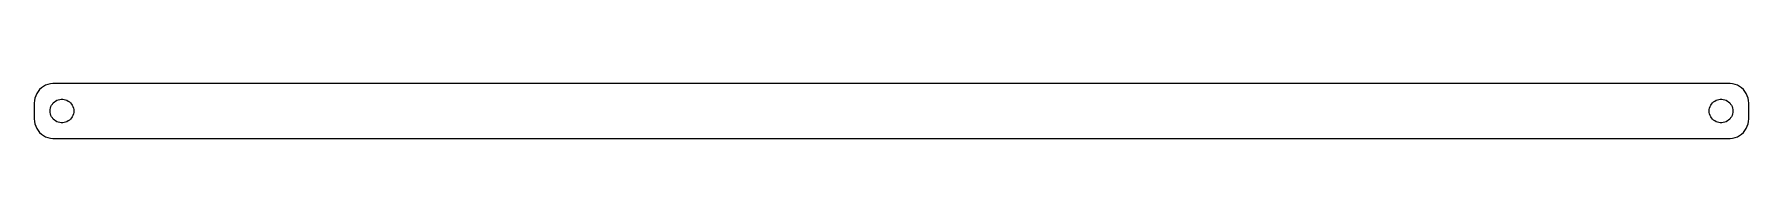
# Model space of a CAD drawing. Header units: metres. Extents: x -217 to 217, y 17 to 31.
import ezdxf

# ---------------------------------------------------------------- set-up
doc = ezdxf.new("R2010")
doc.units = ezdxf.units.M

msp = doc.modelspace()

# ---------------------------------------------------------------- linework, layer by layer
for p, q in [((-214.129, 30.5241), (-214.679, 30.2216)), ((-213.545, 30.7553), (-214.129, 30.5241)), ((-212.937, 30.9114), (-213.545, 30.7553)), ((-212.314, 30.9901), (-212.937, 30.9114)), ((212.314, 30.9901), (-212.314, 30.9901)), ((212.937, 30.9114), (212.314, 30.9901)), ((213.545, 30.7553), (212.937, 30.9114)), ((214.129, 30.5241), (213.545, 30.7553)), ((214.679, 30.2216), (214.129, 30.5241)), ((-216.961, 26.6267), (-217, 26)), ((-216.843, 27.2434), (-216.961, 26.6267)), ((-216.649, 27.8406), (-216.843, 27.2434)), ((-216.382, 28.4088), (-216.649, 27.8406)), ((-216.045, 28.9389), (-216.382, 28.4088)), ((-215.645, 29.4227), (-216.045, 28.9389)), ((-215.187, 29.8526), (-215.645, 29.4227)), ((-214.679, 30.2216), (-215.187, 29.8526)), ((-212.427, 25.7634), (-212.187, 26.0536)), ((-212.187, 26.0536), (-211.912, 26.3115)), ((-211.912, 26.3115), (-211.607, 26.533)), ((-211.607, 26.533), (-211.277, 26.7145)), ((-211.277, 26.7145), (-210.927, 26.8532)), ((-210.927, 26.8532), (-210.562, 26.9469)), ((-210.562, 26.9469), (-210.188, 26.9941)), ((-210.188, 26.9941), (-209.812, 26.9941)), ((-209.812, 26.9941), (-209.438, 26.9469)), ((-209.438, 26.9469), (-209.073, 26.8532)), ((-209.073, 26.8532), (-208.723, 26.7145)), ((-208.723, 26.7145), (-208.393, 26.533)), ((-208.393, 26.533), (-208.088, 26.3115)), ((-208.088, 26.3115), (-207.813, 26.0536)), ((-207.813, 26.0536), (-207.573, 25.7634)), ((207.573, 25.7634), (207.813, 26.0536)), ((207.813, 26.0536), (208.088, 26.3115)), ((208.088, 26.3115), (208.393, 26.533)), ((208.393, 26.533), (208.723, 26.7145)), ((208.723, 26.7145), (209.073, 26.8532)), ((209.073, 26.8532), (209.438, 26.9469)), ((209.438, 26.9469), (209.812, 26.9941)), ((209.812, 26.9941), (210.188, 26.9941)), ((210.188, 26.9941), (210.562, 26.9469)), ((210.562, 26.9469), (210.927, 26.8532)), ((210.927, 26.8532), (211.277, 26.7145)), ((211.277, 26.7145), (211.607, 26.533)), ((211.607, 26.533), (211.912, 26.3115)), ((211.912, 26.3115), (212.187, 26.0536)), ((212.187, 26.0536), (212.427, 25.7634)), ((215.187, 29.8526), (214.679, 30.2216)), ((215.645, 29.4227), (215.187, 29.8526)), ((216.045, 28.9389), (215.645, 29.4227)), ((216.382, 28.4088), (216.045, 28.9389)), ((216.649, 27.8406), (216.382, 28.4088)), ((216.843, 27.2434), (216.649, 27.8406)), ((216.961, 26.6267), (216.843, 27.2434)), ((217, 26), (216.961, 26.6267)), ((-217, 26), (-217, 22)), ((-217, 22), (-216.961, 21.3733)), ((-213, 24), (-212.976, 24.376)), ((-212.976, 23.624), (-213, 24)), ((-212.976, 24.376), (-212.906, 24.7461)), ((-212.906, 23.2539), (-212.976, 23.624)), ((-212.906, 24.7461), (-212.789, 25.1044)), ((-212.789, 22.8956), (-212.906, 23.2539)), ((-212.789, 25.1044), (-212.629, 25.4453)), ((-212.629, 22.5547), (-212.789, 22.8956)), ((-212.629, 25.4453), (-212.427, 25.7634)), ((-212.427, 22.2366), (-212.629, 22.5547)), ((-212.187, 21.9464), (-212.427, 22.2366)), ((-211.912, 21.6885), (-212.187, 21.9464)), ((-207.813, 21.9464), (-208.088, 21.6885)), ((-207.573, 22.2366), (-207.813, 21.9464)), ((-207.573, 25.7634), (-207.371, 25.4453)), ((-207.371, 22.5547), (-207.573, 22.2366)), ((-207.371, 25.4453), (-207.211, 25.1044)), ((-207.211, 22.8956), (-207.371, 22.5547)), ((-207.211, 25.1044), (-207.094, 24.7461)), ((-207.094, 23.2539), (-207.211, 22.8956)), ((-207.094, 24.7461), (-207.024, 24.376)), ((-207.024, 23.624), (-207.094, 23.2539)), ((-207.024, 24.376), (-207, 24)), ((-207, 24), (-207.024, 23.624)), ((207, 24), (207.024, 24.376)), ((207.024, 23.624), (207, 24)), ((207.024, 24.376), (207.094, 24.7461)), ((207.094, 23.2539), (207.024, 23.624)), ((207.094, 24.7461), (207.211, 25.1044)), ((207.211, 22.8956), (207.094, 23.2539)), ((207.211, 25.1044), (207.371, 25.4453)), ((207.371, 22.5547), (207.211, 22.8956)), ((207.371, 25.4453), (207.573, 25.7634)), ((207.573, 22.2366), (207.371, 22.5547)), ((207.813, 21.9464), (207.573, 22.2366)), ((208.088, 21.6885), (207.813, 21.9464)), ((212.187, 21.9464), (211.912, 21.6885)), ((212.427, 22.2366), (212.187, 21.9464)), ((212.427, 25.7634), (212.629, 25.4453)), ((212.629, 22.5547), (212.427, 22.2366)), ((212.629, 25.4453), (212.789, 25.1044)), ((212.789, 22.8956), (212.629, 22.5547)), ((212.789, 25.1044), (212.906, 24.7461)), ((212.906, 23.2539), (212.789, 22.8956)), ((212.906, 24.7461), (212.976, 24.376)), ((212.976, 23.624), (212.906, 23.2539)), ((212.976, 24.376), (213, 24)), ((213, 24), (212.976, 23.624)), ((216.961, 21.3733), (217, 22)), ((217, 22), (217, 26)), ((-216.961, 21.3733), (-216.843, 20.7566)), ((-216.843, 20.7566), (-216.649, 20.1594)), ((-216.649, 20.1594), (-216.382, 19.5912)), ((-216.382, 19.5912), (-216.045, 19.0611)), ((-216.045, 19.0611), (-215.645, 18.5773)), ((-215.645, 18.5773), (-215.187, 18.1474)), ((-215.187, 18.1474), (-214.679, 17.7784)), ((-214.679, 17.7784), (-214.129, 17.4759)), ((-214.129, 17.4759), (-213.545, 17.2447)), ((-211.607, 21.467), (-211.912, 21.6885)), ((-211.277, 21.2855), (-211.607, 21.467)), ((-210.927, 21.1468), (-211.277, 21.2855)), ((-210.562, 21.0531), (-210.927, 21.1468)), ((-210.188, 21.0059), (-210.562, 21.0531)), ((-209.812, 21.0059), (-210.188, 21.0059)), ((-209.438, 21.0531), (-209.812, 21.0059)), ((-209.073, 21.1468), (-209.438, 21.0531)), ((-208.723, 21.2855), (-209.073, 21.1468)), ((-208.393, 21.467), (-208.723, 21.2855)), ((-208.088, 21.6885), (-208.393, 21.467)), ((208.393, 21.467), (208.088, 21.6885)), ((208.723, 21.2855), (208.393, 21.467)), ((209.073, 21.1468), (208.723, 21.2855)), ((209.438, 21.0531), (209.073, 21.1468)), ((209.812, 21.0059), (209.438, 21.0531)), ((210.188, 21.0059), (209.812, 21.0059)), ((210.562, 21.0531), (210.188, 21.0059)), ((210.927, 21.1468), (210.562, 21.0531)), ((211.277, 21.2855), (210.927, 21.1468)), ((211.607, 21.467), (211.277, 21.2855)), ((211.912, 21.6885), (211.607, 21.467)), ((213.545, 17.2447), (214.129, 17.4759)), ((214.129, 17.4759), (214.679, 17.7784)), ((214.679, 17.7784), (215.187, 18.1474)), ((215.187, 18.1474), (215.645, 18.5773)), ((215.645, 18.5773), (216.045, 19.0611)), ((216.045, 19.0611), (216.382, 19.5912)), ((216.382, 19.5912), (216.649, 20.1594)), ((216.649, 20.1594), (216.843, 20.7566)), ((216.843, 20.7566), (216.961, 21.3733)), ((-213.545, 17.2447), (-212.937, 17.0886)), ((-212.937, 17.0886), (-212.314, 17.0099)), ((-212.314, 17.0099), (212.314, 17.0099)), ((212.314, 17.0099), (212.937, 17.0886)), ((212.937, 17.0886), (213.545, 17.2447))]:
    msp.add_line(p, q)

doc.saveas('drawing.dxf')
